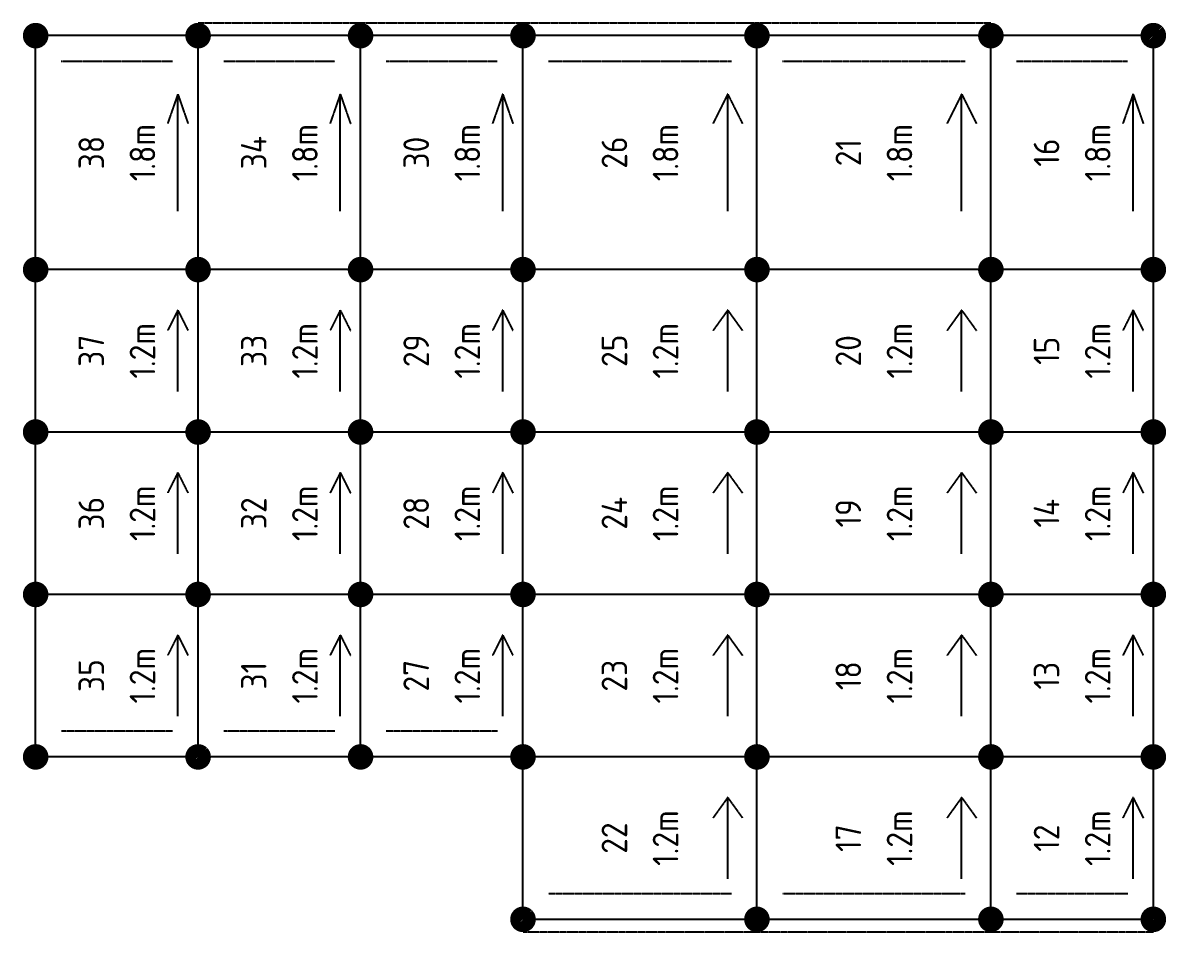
# Model space of a CAD drawing. Header units: millimetres. Extents: x 9116 to 195096, y -114281 to 55636.
# Drawn here: x 166048 to 174986, y 16135 to 23244 of the extents above; entities that cross this region are included whole.
import ezdxf
from ezdxf.enums import TextEntityAlignment as Align

# ---------------------------------------------------------------- set-up
doc = ezdxf.new("R2010")
doc.units = ezdxf.units.MM
doc.linetypes.add('KwikScaf_DASHED', pattern=[3.75, 2.5, -1.25])
doc.linetypes.add('KwikScaf_Line', pattern=[1, 1, 0])
doc.layers.add('KwikScaf Schematic', color=7, linetype='CONTINUOUS')
doc.styles.add('KwikScaf ISO', font='isocp.shx')

msp = doc.modelspace()

# ---------------------------------------------------------------- linework, layer by layer
at = {"layer": 'KwikScaf Schematic', "color": 5, "linetype": 'KwikScaf_DASHED'}
for p, q in [((167418, 23243.7), (168688, 23243.7)), ((168688, 23243.7), (169958, 23243.7)), ((169958, 23243.7), (171787, 23243.7)), ((171787, 23243.7), (173616, 23243.7)), ((166348, 22943.7), (167218, 22943.7)), ((167618, 22943.7), (168488, 22943.7)), ((168888, 22943.7), (169758, 22943.7)), ((170158, 22943.7), (171587, 22943.7)), ((171987, 22943.7), (173416, 22943.7)), ((173816, 22943.7), (174686, 22943.7))]:
    msp.add_line(p, q, dxfattribs=at)
at = {"layer": 'KwikScaf Schematic', "color": 5, "linetype": 'KwikScaf_Line'}
for p, q in [((166148, 21314.7), (166148, 23143.7)), ((167418, 23143.7), (166148, 23143.7)), ((167418, 21314.7), (167418, 23143.7)), ((168688, 23143.7), (167418, 23143.7)), ((168688, 21314.7), (168688, 23143.7)), ((169958, 23143.7), (168688, 23143.7)), ((169958, 21314.7), (169958, 23143.7)), ((171787, 23143.7), (169958, 23143.7)), ((171787, 21314.7), (171787, 23143.7)), ((173616, 23143.7), (171787, 23143.7)), ((173616, 21314.7), (173616, 23143.7)), ((174886, 23143.7), (173616, 23143.7)), ((174886, 21314.7), (174886, 23143.7)), ((167259.3, 22686.5), (167179.9, 22457.8)), ((167259.3, 21772), (167259.3, 22686.5)), ((167259.3, 22686.5), (167338.6, 22457.8)), ((168529.3, 22686.5), (168449.9, 22457.8)), ((168529.3, 21772), (168529.3, 22686.5)), ((168529.3, 22686.5), (168608.6, 22457.8)), ((169799.3, 22686.5), (169719.9, 22457.8)), ((169799.3, 21772), (169799.3, 22686.5)), ((169799.3, 22686.5), (169878.6, 22457.8)), ((171558.4, 22686.5), (171444.1, 22457.8)), ((171558.4, 21772), (171558.4, 22686.5)), ((171558.4, 22686.5), (171672.7, 22457.8)), ((173387.4, 22686.5), (173273.1, 22457.8)), ((173387.4, 21772), (173387.4, 22686.5)), ((173387.4, 22686.5), (173501.7, 22457.8)), ((174727.3, 22686.5), (174647.9, 22457.8)), ((174727.3, 21772), (174727.3, 22686.5)), ((174727.3, 22686.5), (174806.6, 22457.8))]:
    msp.add_line(p, q, dxfattribs=at)
at = {"layer": 'KwikScaf Schematic', "color": 1, "linetype": 'KwikScaf_Line'}
for p, q in [((166148, 20044.7), (166148, 21314.7)), ((167418, 21314.7), (166148, 21314.7)), ((167418, 20044.7), (167418, 21314.7)), ((168688, 21314.7), (167418, 21314.7)), ((168688, 20044.7), (168688, 21314.7)), ((169958, 21314.7), (168688, 21314.7)), ((169958, 20044.7), (169958, 21314.7)), ((171787, 21314.7), (169958, 21314.7)), ((171787, 20044.7), (171787, 21314.7)), ((173616, 21314.7), (171787, 21314.7)), ((173616, 20044.7), (173616, 21314.7)), ((174886, 21314.7), (173616, 21314.7)), ((174886, 20044.7), (174886, 21314.7)), ((167259.3, 20997.2), (167179.9, 20838.5)), ((167259.3, 20362.2), (167259.3, 20997.2)), ((167259.3, 20997.2), (167338.6, 20838.5)), ((168529.3, 20997.2), (168449.9, 20838.5)), ((168529.3, 20362.2), (168529.3, 20997.2)), ((168529.3, 20997.2), (168608.6, 20838.5)), ((169799.3, 20997.2), (169719.9, 20838.5)), ((169799.3, 20362.2), (169799.3, 20997.2)), ((169799.3, 20997.2), (169878.6, 20838.5)), ((171558.4, 20997.2), (171444.1, 20838.5)), ((171558.4, 20362.2), (171558.4, 20997.2)), ((171558.4, 20997.2), (171672.7, 20838.5)), ((173387.4, 20997.2), (173273.1, 20838.5)), ((173387.4, 20362.2), (173387.4, 20997.2)), ((173387.4, 20997.2), (173501.7, 20838.5)), ((174727.3, 20997.2), (174647.9, 20838.5)), ((174727.3, 20362.2), (174727.3, 20997.2)), ((174727.3, 20997.2), (174806.6, 20838.5)), ((166148, 18774.7), (166148, 20044.7)), ((167418, 20044.7), (166148, 20044.7)), ((167418, 18774.7), (167418, 20044.7)), ((168688, 20044.7), (167418, 20044.7)), ((168688, 18774.7), (168688, 20044.7)), ((169958, 20044.7), (168688, 20044.7)), ((169958, 18774.7), (169958, 20044.7)), ((171787, 20044.7), (169958, 20044.7)), ((171787, 18774.7), (171787, 20044.7)), ((173616, 20044.7), (171787, 20044.7)), ((173616, 18774.7), (173616, 20044.7)), ((174886, 20044.7), (173616, 20044.7)), ((174886, 18774.7), (174886, 20044.7)), ((167259.3, 19727.2), (167179.9, 19568.5)), ((167259.3, 19092.2), (167259.3, 19727.2)), ((167259.3, 19727.2), (167338.6, 19568.5)), ((168529.3, 19727.2), (168449.9, 19568.5)), ((168529.3, 19092.2), (168529.3, 19727.2)), ((168529.3, 19727.2), (168608.6, 19568.5)), ((169799.3, 19727.2), (169719.9, 19568.5)), ((169799.3, 19092.2), (169799.3, 19727.2)), ((169799.3, 19727.2), (169878.6, 19568.5)), ((171558.4, 19727.2), (171444.1, 19568.5)), ((171558.4, 19092.2), (171558.4, 19727.2)), ((171558.4, 19727.2), (171672.7, 19568.5)), ((173387.4, 19727.2), (173273.1, 19568.5)), ((173387.4, 19092.2), (173387.4, 19727.2)), ((173387.4, 19727.2), (173501.7, 19568.5)), ((174727.3, 19727.2), (174647.9, 19568.5)), ((174727.3, 19092.2), (174727.3, 19727.2)), ((174727.3, 19727.2), (174806.6, 19568.5)), ((166148, 17504.7), (166148, 18774.7)), ((167418, 18774.7), (166148, 18774.7)), ((167418, 17504.7), (167418, 18774.7)), ((168688, 18774.7), (167418, 18774.7)), ((168688, 17504.7), (168688, 18774.7)), ((169958, 18774.7), (168688, 18774.7)), ((169958, 17504.7), (169958, 18774.7)), ((171787, 18774.7), (169958, 18774.7)), ((171787, 17504.7), (171787, 18774.7)), ((173616, 18774.7), (171787, 18774.7)), ((173616, 17504.7), (173616, 18774.7)), ((174886, 18774.7), (173616, 18774.7)), ((174886, 17504.7), (174886, 18774.7)), ((167259.3, 18457.2), (167179.9, 18298.5)), ((167259.3, 17822.2), (167259.3, 18457.2)), ((167259.3, 18457.2), (167338.6, 18298.5)), ((168529.3, 18457.2), (168449.9, 18298.5)), ((168529.3, 17822.2), (168529.3, 18457.2)), ((168529.3, 18457.2), (168608.6, 18298.5)), ((169799.3, 18457.2), (169719.9, 18298.5)), ((169799.3, 17822.2), (169799.3, 18457.2)), ((169799.3, 18457.2), (169878.6, 18298.5)), ((171558.4, 18457.2), (171444.1, 18298.5)), ((171558.4, 17822.2), (171558.4, 18457.2)), ((171558.4, 18457.2), (171672.7, 18298.5)), ((173387.4, 18457.2), (173273.1, 18298.5)), ((173387.4, 17822.2), (173387.4, 18457.2)), ((173387.4, 18457.2), (173501.7, 18298.5)), ((174727.3, 18457.2), (174647.9, 18298.5)), ((174727.3, 17822.2), (174727.3, 18457.2)), ((174727.3, 18457.2), (174806.6, 18298.5)), ((167418, 17504.7), (166148, 17504.7)), ((168688, 17504.7), (167418, 17504.7)), ((169958, 17504.7), (168688, 17504.7)), ((169958, 16234.7), (169958, 17504.7)), ((171787, 17504.7), (169958, 17504.7)), ((171787, 16234.7), (171787, 17504.7)), ((173616, 17504.7), (171787, 17504.7)), ((173616, 16234.7), (173616, 17504.7)), ((174886, 17504.7), (173616, 17504.7)), ((174886, 16234.7), (174886, 17504.7)), ((171558.4, 17187.2), (171444.1, 17028.5)), ((171558.4, 16552.2), (171558.4, 17187.2)), ((171558.4, 17187.2), (171672.7, 17028.5)), ((173387.4, 17187.2), (173273.1, 17028.5)), ((173387.4, 16552.2), (173387.4, 17187.2)), ((173387.4, 17187.2), (173501.7, 17028.5)), ((174727.3, 17187.2), (174647.9, 17028.5)), ((174727.3, 16552.2), (174727.3, 17187.2)), ((174727.3, 17187.2), (174806.6, 17028.5)), ((171787, 16234.7), (169958, 16234.7)), ((173616, 16234.7), (171787, 16234.7)), ((174886, 16234.7), (173616, 16234.7))]:
    msp.add_line(p, q, dxfattribs=at)
at = {"layer": 'KwikScaf Schematic', "color": 1, "linetype": 'KwikScaf_DASHED'}
for p, q in [((167218, 17704.7), (166348, 17704.7)), ((168488, 17704.7), (167618, 17704.7)), ((169758, 17704.7), (168888, 17704.7)), ((171587, 16434.7), (170158, 16434.7)), ((173416, 16434.7), (171987, 16434.7)), ((174686, 16434.7), (173816, 16434.7)), ((171787, 16134.7), (169958, 16134.7)), ((173616, 16134.7), (171787, 16134.7)), ((174886, 16134.7), (173616, 16134.7))]:
    msp.add_line(p, q, dxfattribs=at)
at = {"layer": 'KwikScaf Schematic', "color": 5, "linetype": 'KwikScaf_Line'}
for points in [[(166098, 23143.7, 100, 100, -0.198912), (166112.7, 23179.1, 100, 100, -0.198912), (166148, 23193.7, 100, 100, -0.198912), (166183.4, 23179.1, 100, 100, -0.198912), (166198, 23143.7, 100, 100, -0.198912), (166183.4, 23108.4, 100, 100, -0.198912), (166148, 23093.7, 100, 100, -0.198912), (166112.7, 23108.4, 100, 100, -0.198912)], [(167368, 23143.7, 100, 100, -0.198912), (167382.7, 23179.1, 100, 100, -0.198912), (167418, 23193.7, 100, 100, -0.198912), (167453.4, 23179.1, 100, 100, -0.198912), (167468, 23143.7, 100, 100, -0.198912), (167453.4, 23108.4, 100, 100, -0.198912), (167418, 23093.7, 100, 100, -0.198912), (167382.7, 23108.4, 100, 100, -0.198912)], [(167368, 23143.7, 100, 100, -0.198912), (167382.7, 23179.1, 100, 100, -0.198912), (167418, 23193.7, 100, 100, -0.198912), (167453.4, 23179.1, 100, 100, -0.198912), (167468, 23143.7, 100, 100, -0.198912), (167453.4, 23108.4, 100, 100, -0.198912), (167418, 23093.7, 100, 100, -0.198912), (167382.7, 23108.4, 100, 100, -0.198912)], [(168638, 23143.7, 100, 100, -0.198912), (168652.7, 23179.1, 100, 100, -0.198912), (168688, 23193.7, 100, 100, -0.198912), (168723.4, 23179.1, 100, 100, -0.198912), (168738, 23143.7, 100, 100, -0.198912), (168723.4, 23108.4, 100, 100, -0.198912), (168688, 23093.7, 100, 100, -0.198912), (168652.7, 23108.4, 100, 100, -0.198912)], [(168638, 23143.7, 100, 100, -0.198912), (168652.7, 23179.1, 100, 100, -0.198912), (168688, 23193.7, 100, 100, -0.198912), (168723.4, 23179.1, 100, 100, -0.198912), (168738, 23143.7, 100, 100, -0.198912), (168723.4, 23108.4, 100, 100, -0.198912), (168688, 23093.7, 100, 100, -0.198912), (168652.7, 23108.4, 100, 100, -0.198912)], [(169908, 23143.7, 100, 100, -0.198912), (169922.7, 23179.1, 100, 100, -0.198912), (169958, 23193.7, 100, 100, -0.198912), (169993.4, 23179.1, 100, 100, -0.198912), (170008, 23143.7, 100, 100, -0.198912), (169993.4, 23108.4, 100, 100, -0.198912), (169958, 23093.7, 100, 100, -0.198912), (169922.7, 23108.4, 100, 100, -0.198912)], [(171737, 23143.7, 100, 100, -0.198912), (171751.7, 23179.1, 100, 100, -0.198912), (171787, 23193.7, 100, 100, -0.198912), (171822.4, 23179.1, 100, 100, -0.198912), (171837, 23143.7, 100, 100, -0.198912), (171822.4, 23108.4, 100, 100, -0.198912), (171787, 23093.7, 100, 100, -0.198912), (171751.7, 23108.4, 100, 100, -0.198912)], [(173566, 23143.7, 100, 100, -0.198912), (173580.7, 23179.1, 100, 100, -0.198912), (173616, 23193.7, 100, 100, -0.198912), (173651.4, 23179.1, 100, 100, -0.198912), (173666, 23143.7, 100, 100, -0.198912), (173651.4, 23108.4, 100, 100, -0.198912), (173616, 23093.7, 100, 100, -0.198912), (173580.7, 23108.4, 100, 100, -0.198912)], [(173566, 23143.7, 100, 100, -0.198912), (173580.7, 23179.1, 100, 100, -0.198912), (173616, 23193.7, 100, 100, -0.198912), (173651.4, 23179.1, 100, 100, -0.198912), (173666, 23143.7, 100, 100, -0.198912), (173651.4, 23108.4, 100, 100, -0.198912), (173616, 23093.7, 100, 100, -0.198912), (173580.7, 23108.4, 100, 100, -0.198912)], [(174836, 23143.7, 100, 100, -0.198912), (174850.7, 23179.1, 100, 100, -0.198912), (174886, 23193.7, 100, 100, -0.198912), (174921.4, 23179.1, 100, 100, -0.198912), (174936, 23143.7, 100, 100, -0.198912), (174921.4, 23108.4, 100, 100, -0.198912), (174886, 23093.7, 100, 100, -0.198912), (174850.7, 23108.4, 100, 100, -0.198912)], [(169908, 21314.7, 100, 100, -0.198912), (169922.7, 21350.1, 100, 100, -0.198912), (169958, 21364.7, 100, 100, -0.198912), (169993.4, 21350.1, 100, 100, -0.198912), (170008, 21314.7, 100, 100, -0.198912), (169993.4, 21279.4, 100, 100, -0.198912), (169958, 21264.7, 100, 100, -0.198912), (169922.7, 21279.4, 100, 100, -0.198912)], [(171737, 21314.7, 100, 100, -0.198912), (171751.7, 21350.1, 100, 100, -0.198912), (171787, 21364.7, 100, 100, -0.198912), (171822.4, 21350.1, 100, 100, -0.198912), (171837, 21314.7, 100, 100, -0.198912), (171822.4, 21279.4, 100, 100, -0.198912), (171787, 21264.7, 100, 100, -0.198912), (171751.7, 21279.4, 100, 100, -0.198912)]]:
    msp.add_lwpolyline(points, format="xyseb", close=True, dxfattribs=at)
at = {"layer": 'KwikScaf Schematic', "color": 5, "linetype": 'KwikScaf_Line', "const_width": 100}
for points in [[(169908, 23143.7, -0.198912), (169922.7, 23179.1, -0.198912), (169958, 23193.7, -0.198912), (169993.4, 23179.1, -0.198912), (170008, 23143.7, -0.198912), (169993.4, 23108.4, -0.198912), (169958, 23093.7, -0.198912), (169922.7, 23108.4, -0.198912)], [(171737, 23143.7, -0.198912), (171751.7, 23179.1, -0.198912), (171787, 23193.7, -0.198912), (171822.4, 23179.1, -0.198912), (171837, 23143.7, -0.198912), (171822.4, 23108.4, -0.198912), (171787, 23093.7, -0.198912), (171751.7, 23108.4, -0.198912)], [(166098, 21314.7, -0.198912), (166112.7, 21350.1, -0.198912), (166148, 21364.7, -0.198912), (166183.4, 21350.1, -0.198912), (166198, 21314.7, -0.198912), (166183.4, 21279.4, -0.198912), (166148, 21264.7, -0.198912), (166112.7, 21279.4, -0.198912)], [(167368, 21314.7, -0.198912), (167382.7, 21350.1, -0.198912), (167418, 21364.7, -0.198912), (167453.4, 21350.1, -0.198912), (167468, 21314.7, -0.198912), (167453.4, 21279.4, -0.198912), (167418, 21264.7, -0.198912), (167382.7, 21279.4, -0.198912)], [(167368, 21314.7, -0.198912), (167382.7, 21350.1, -0.198912), (167418, 21364.7, -0.198912), (167453.4, 21350.1, -0.198912), (167468, 21314.7, -0.198912), (167453.4, 21279.4, -0.198912), (167418, 21264.7, -0.198912), (167382.7, 21279.4, -0.198912)], [(168638, 21314.7, -0.198912), (168652.7, 21350.1, -0.198912), (168688, 21364.7, -0.198912), (168723.4, 21350.1, -0.198912), (168738, 21314.7, -0.198912), (168723.4, 21279.4, -0.198912), (168688, 21264.7, -0.198912), (168652.7, 21279.4, -0.198912)], [(168638, 21314.7, -0.198912), (168652.7, 21350.1, -0.198912), (168688, 21364.7, -0.198912), (168723.4, 21350.1, -0.198912), (168738, 21314.7, -0.198912), (168723.4, 21279.4, -0.198912), (168688, 21264.7, -0.198912), (168652.7, 21279.4, -0.198912)], [(169908, 21314.7, -0.198912), (169922.7, 21350.1, -0.198912), (169958, 21364.7, -0.198912), (169993.4, 21350.1, -0.198912), (170008, 21314.7, -0.198912), (169993.4, 21279.4, -0.198912), (169958, 21264.7, -0.198912), (169922.7, 21279.4, -0.198912)], [(171737, 21314.7, -0.198912), (171751.7, 21350.1, -0.198912), (171787, 21364.7, -0.198912), (171822.4, 21350.1, -0.198912), (171837, 21314.7, -0.198912), (171822.4, 21279.4, -0.198912), (171787, 21264.7, -0.198912), (171751.7, 21279.4, -0.198912)], [(173566, 21314.7, -0.198912), (173580.7, 21350.1, -0.198912), (173616, 21364.7, -0.198912), (173651.4, 21350.1, -0.198912), (173666, 21314.7, -0.198912), (173651.4, 21279.4, -0.198912), (173616, 21264.7, -0.198912), (173580.7, 21279.4, -0.198912)], [(173566, 21314.7, -0.198912), (173580.7, 21350.1, -0.198912), (173616, 21364.7, -0.198912), (173651.4, 21350.1, -0.198912), (173666, 21314.7, -0.198912), (173651.4, 21279.4, -0.198912), (173616, 21264.7, -0.198912), (173580.7, 21279.4, -0.198912)], [(174836, 21314.7, -0.198912), (174850.7, 21350.1, -0.198912), (174886, 21364.7, -0.198912), (174921.4, 21350.1, -0.198912), (174936, 21314.7, -0.198912), (174921.4, 21279.4, -0.198912), (174886, 21264.7, -0.198912), (174850.7, 21279.4, -0.198912)]]:
    msp.add_lwpolyline(points, format="xyb", close=True, dxfattribs=at)
at = {"layer": 'KwikScaf Schematic', "color": 1, "linetype": 'KwikScaf_Line', "const_width": 100}
for points in [[(166098, 21314.7, -0.198912), (166112.7, 21350.1, -0.198912), (166148, 21364.7, -0.198912), (166183.4, 21350.1, -0.198912), (166198, 21314.7, -0.198912), (166183.4, 21279.4, -0.198912), (166148, 21264.7, -0.198912), (166112.7, 21279.4, -0.198912)], [(167368, 21314.7, -0.198912), (167382.7, 21350.1, -0.198912), (167418, 21364.7, -0.198912), (167453.4, 21350.1, -0.198912), (167468, 21314.7, -0.198912), (167453.4, 21279.4, -0.198912), (167418, 21264.7, -0.198912), (167382.7, 21279.4, -0.198912)], [(167368, 21314.7, -0.198912), (167382.7, 21350.1, -0.198912), (167418, 21364.7, -0.198912), (167453.4, 21350.1, -0.198912), (167468, 21314.7, -0.198912), (167453.4, 21279.4, -0.198912), (167418, 21264.7, -0.198912), (167382.7, 21279.4, -0.198912)], [(168638, 21314.7, -0.198912), (168652.7, 21350.1, -0.198912), (168688, 21364.7, -0.198912), (168723.4, 21350.1, -0.198912), (168738, 21314.7, -0.198912), (168723.4, 21279.4, -0.198912), (168688, 21264.7, -0.198912), (168652.7, 21279.4, -0.198912)], [(168638, 21314.7, -0.198912), (168652.7, 21350.1, -0.198912), (168688, 21364.7, -0.198912), (168723.4, 21350.1, -0.198912), (168738, 21314.7, -0.198912), (168723.4, 21279.4, -0.198912), (168688, 21264.7, -0.198912), (168652.7, 21279.4, -0.198912)], [(169908, 21314.7, -0.198912), (169922.7, 21350.1, -0.198912), (169958, 21364.7, -0.198912), (169993.4, 21350.1, -0.198912), (170008, 21314.7, -0.198912), (169993.4, 21279.4, -0.198912), (169958, 21264.7, -0.198912), (169922.7, 21279.4, -0.198912)], [(171737, 21314.7, -0.198912), (171751.7, 21350.1, -0.198912), (171787, 21364.7, -0.198912), (171822.4, 21350.1, -0.198912), (171837, 21314.7, -0.198912), (171822.4, 21279.4, -0.198912), (171787, 21264.7, -0.198912), (171751.7, 21279.4, -0.198912)], [(173566, 21314.7, -0.198912), (173580.7, 21350.1, -0.198912), (173616, 21364.7, -0.198912), (173651.4, 21350.1, -0.198912), (173666, 21314.7, -0.198912), (173651.4, 21279.4, -0.198912), (173616, 21264.7, -0.198912), (173580.7, 21279.4, -0.198912)], [(173566, 21314.7, -0.198912), (173580.7, 21350.1, -0.198912), (173616, 21364.7, -0.198912), (173651.4, 21350.1, -0.198912), (173666, 21314.7, -0.198912), (173651.4, 21279.4, -0.198912), (173616, 21264.7, -0.198912), (173580.7, 21279.4, -0.198912)], [(174836, 21314.7, -0.198912), (174850.7, 21350.1, -0.198912), (174886, 21364.7, -0.198912), (174921.4, 21350.1, -0.198912), (174936, 21314.7, -0.198912), (174921.4, 21279.4, -0.198912), (174886, 21264.7, -0.198912), (174850.7, 21279.4, -0.198912)], [(166098, 20044.7, -0.198912), (166112.7, 20080.1, -0.198912), (166148, 20094.7, -0.198912), (166183.4, 20080.1, -0.198912), (166198, 20044.7, -0.198912), (166183.4, 20009.4, -0.198912), (166148, 19994.7, -0.198912), (166112.7, 20009.4, -0.198912)], [(166098, 20044.7, -0.198912), (166112.7, 20080.1, -0.198912), (166148, 20094.7, -0.198912), (166183.4, 20080.1, -0.198912), (166198, 20044.7, -0.198912), (166183.4, 20009.4, -0.198912), (166148, 19994.7, -0.198912), (166112.7, 20009.4, -0.198912)], [(167368, 20044.7, -0.198912), (167382.7, 20080.1, -0.198912), (167418, 20094.7, -0.198912), (167453.4, 20080.1, -0.198912), (167468, 20044.7, -0.198912), (167453.4, 20009.4, -0.198912), (167418, 19994.7, -0.198912), (167382.7, 20009.4, -0.198912)], [(167368, 20044.7, -0.198912), (167382.7, 20080.1, -0.198912), (167418, 20094.7, -0.198912), (167453.4, 20080.1, -0.198912), (167468, 20044.7, -0.198912), (167453.4, 20009.4, -0.198912), (167418, 19994.7, -0.198912), (167382.7, 20009.4, -0.198912)], [(167368, 20044.7, -0.198912), (167382.7, 20080.1, -0.198912), (167418, 20094.7, -0.198912), (167453.4, 20080.1, -0.198912), (167468, 20044.7, -0.198912), (167453.4, 20009.4, -0.198912), (167418, 19994.7, -0.198912), (167382.7, 20009.4, -0.198912)], [(167368, 20044.7, -0.198912), (167382.7, 20080.1, -0.198912), (167418, 20094.7, -0.198912), (167453.4, 20080.1, -0.198912), (167468, 20044.7, -0.198912), (167453.4, 20009.4, -0.198912), (167418, 19994.7, -0.198912), (167382.7, 20009.4, -0.198912)], [(168638, 20044.7, -0.198912), (168652.7, 20080.1, -0.198912), (168688, 20094.7, -0.198912), (168723.4, 20080.1, -0.198912), (168738, 20044.7, -0.198912), (168723.4, 20009.4, -0.198912), (168688, 19994.7, -0.198912), (168652.7, 20009.4, -0.198912)], [(168638, 20044.7, -0.198912), (168652.7, 20080.1, -0.198912), (168688, 20094.7, -0.198912), (168723.4, 20080.1, -0.198912), (168738, 20044.7, -0.198912), (168723.4, 20009.4, -0.198912), (168688, 19994.7, -0.198912), (168652.7, 20009.4, -0.198912)], [(168638, 20044.7, -0.198912), (168652.7, 20080.1, -0.198912), (168688, 20094.7, -0.198912), (168723.4, 20080.1, -0.198912), (168738, 20044.7, -0.198912), (168723.4, 20009.4, -0.198912), (168688, 19994.7, -0.198912), (168652.7, 20009.4, -0.198912)], [(168638, 20044.7, -0.198912), (168652.7, 20080.1, -0.198912), (168688, 20094.7, -0.198912), (168723.4, 20080.1, -0.198912), (168738, 20044.7, -0.198912), (168723.4, 20009.4, -0.198912), (168688, 19994.7, -0.198912), (168652.7, 20009.4, -0.198912)], [(169908, 20044.7, -0.198912), (169922.7, 20080.1, -0.198912), (169958, 20094.7, -0.198912), (169993.4, 20080.1, -0.198912), (170008, 20044.7, -0.198912), (169993.4, 20009.4, -0.198912), (169958, 19994.7, -0.198912), (169922.7, 20009.4, -0.198912)], [(169908, 20044.7, -0.198912), (169922.7, 20080.1, -0.198912), (169958, 20094.7, -0.198912), (169993.4, 20080.1, -0.198912), (170008, 20044.7, -0.198912), (169993.4, 20009.4, -0.198912), (169958, 19994.7, -0.198912), (169922.7, 20009.4, -0.198912)], [(171737, 20044.7, -0.198912), (171751.7, 20080.1, -0.198912), (171787, 20094.7, -0.198912), (171822.4, 20080.1, -0.198912), (171837, 20044.7, -0.198912), (171822.4, 20009.4, -0.198912), (171787, 19994.7, -0.198912), (171751.7, 20009.4, -0.198912)], [(171737, 20044.7, -0.198912), (171751.7, 20080.1, -0.198912), (171787, 20094.7, -0.198912), (171822.4, 20080.1, -0.198912), (171837, 20044.7, -0.198912), (171822.4, 20009.4, -0.198912), (171787, 19994.7, -0.198912), (171751.7, 20009.4, -0.198912)], [(173566, 20044.7, -0.198912), (173580.7, 20080.1, -0.198912), (173616, 20094.7, -0.198912), (173651.4, 20080.1, -0.198912), (173666, 20044.7, -0.198912), (173651.4, 20009.4, -0.198912), (173616, 19994.7, -0.198912), (173580.7, 20009.4, -0.198912)], [(173566, 20044.7, -0.198912), (173580.7, 20080.1, -0.198912), (173616, 20094.7, -0.198912), (173651.4, 20080.1, -0.198912), (173666, 20044.7, -0.198912), (173651.4, 20009.4, -0.198912), (173616, 19994.7, -0.198912), (173580.7, 20009.4, -0.198912)], [(173566, 20044.7, -0.198912), (173580.7, 20080.1, -0.198912), (173616, 20094.7, -0.198912), (173651.4, 20080.1, -0.198912), (173666, 20044.7, -0.198912), (173651.4, 20009.4, -0.198912), (173616, 19994.7, -0.198912), (173580.7, 20009.4, -0.198912)], [(173566, 20044.7, -0.198912), (173580.7, 20080.1, -0.198912), (173616, 20094.7, -0.198912), (173651.4, 20080.1, -0.198912), (173666, 20044.7, -0.198912), (173651.4, 20009.4, -0.198912), (173616, 19994.7, -0.198912), (173580.7, 20009.4, -0.198912)], [(174836, 20044.7, -0.198912), (174850.7, 20080.1, -0.198912), (174886, 20094.7, -0.198912), (174921.4, 20080.1, -0.198912), (174936, 20044.7, -0.198912), (174921.4, 20009.4, -0.198912), (174886, 19994.7, -0.198912), (174850.7, 20009.4, -0.198912)], [(174836, 20044.7, -0.198912), (174850.7, 20080.1, -0.198912), (174886, 20094.7, -0.198912), (174921.4, 20080.1, -0.198912), (174936, 20044.7, -0.198912), (174921.4, 20009.4, -0.198912), (174886, 19994.7, -0.198912), (174850.7, 20009.4, -0.198912)], [(166098, 18774.7, -0.198912), (166112.7, 18810.1, -0.198912), (166148, 18824.7, -0.198912), (166183.4, 18810.1, -0.198912), (166198, 18774.7, -0.198912), (166183.4, 18739.4, -0.198912), (166148, 18724.7, -0.198912), (166112.7, 18739.4, -0.198912)], [(166098, 18774.7, -0.198912), (166112.7, 18810.1, -0.198912), (166148, 18824.7, -0.198912), (166183.4, 18810.1, -0.198912), (166198, 18774.7, -0.198912), (166183.4, 18739.4, -0.198912), (166148, 18724.7, -0.198912), (166112.7, 18739.4, -0.198912)], [(167368, 18774.7, -0.198912), (167382.7, 18810.1, -0.198912), (167418, 18824.7, -0.198912), (167453.4, 18810.1, -0.198912), (167468, 18774.7, -0.198912), (167453.4, 18739.4, -0.198912), (167418, 18724.7, -0.198912), (167382.7, 18739.4, -0.198912)], [(167368, 18774.7, -0.198912), (167382.7, 18810.1, -0.198912), (167418, 18824.7, -0.198912), (167453.4, 18810.1, -0.198912), (167468, 18774.7, -0.198912), (167453.4, 18739.4, -0.198912), (167418, 18724.7, -0.198912), (167382.7, 18739.4, -0.198912)], [(167368, 18774.7, -0.198912), (167382.7, 18810.1, -0.198912), (167418, 18824.7, -0.198912), (167453.4, 18810.1, -0.198912), (167468, 18774.7, -0.198912), (167453.4, 18739.4, -0.198912), (167418, 18724.7, -0.198912), (167382.7, 18739.4, -0.198912)], [(167368, 18774.7, -0.198912), (167382.7, 18810.1, -0.198912), (167418, 18824.7, -0.198912), (167453.4, 18810.1, -0.198912), (167468, 18774.7, -0.198912), (167453.4, 18739.4, -0.198912), (167418, 18724.7, -0.198912), (167382.7, 18739.4, -0.198912)], [(168638, 18774.7, -0.198912), (168652.7, 18810.1, -0.198912), (168688, 18824.7, -0.198912), (168723.4, 18810.1, -0.198912), (168738, 18774.7, -0.198912), (168723.4, 18739.4, -0.198912), (168688, 18724.7, -0.198912), (168652.7, 18739.4, -0.198912)], [(168638, 18774.7, -0.198912), (168652.7, 18810.1, -0.198912), (168688, 18824.7, -0.198912), (168723.4, 18810.1, -0.198912), (168738, 18774.7, -0.198912), (168723.4, 18739.4, -0.198912), (168688, 18724.7, -0.198912), (168652.7, 18739.4, -0.198912)], [(168638, 18774.7, -0.198912), (168652.7, 18810.1, -0.198912), (168688, 18824.7, -0.198912), (168723.4, 18810.1, -0.198912), (168738, 18774.7, -0.198912), (168723.4, 18739.4, -0.198912), (168688, 18724.7, -0.198912), (168652.7, 18739.4, -0.198912)], [(168638, 18774.7, -0.198912), (168652.7, 18810.1, -0.198912), (168688, 18824.7, -0.198912), (168723.4, 18810.1, -0.198912), (168738, 18774.7, -0.198912), (168723.4, 18739.4, -0.198912), (168688, 18724.7, -0.198912), (168652.7, 18739.4, -0.198912)], [(169908, 18774.7, -0.198912), (169922.7, 18810.1, -0.198912), (169958, 18824.7, -0.198912), (169993.4, 18810.1, -0.198912), (170008, 18774.7, -0.198912), (169993.4, 18739.4, -0.198912), (169958, 18724.7, -0.198912), (169922.7, 18739.4, -0.198912)], [(169908, 18774.7, -0.198912), (169922.7, 18810.1, -0.198912), (169958, 18824.7, -0.198912), (169993.4, 18810.1, -0.198912), (170008, 18774.7, -0.198912), (169993.4, 18739.4, -0.198912), (169958, 18724.7, -0.198912), (169922.7, 18739.4, -0.198912)], [(171737, 18774.7, -0.198912), (171751.7, 18810.1, -0.198912), (171787, 18824.7, -0.198912), (171822.4, 18810.1, -0.198912), (171837, 18774.7, -0.198912), (171822.4, 18739.4, -0.198912), (171787, 18724.7, -0.198912), (171751.7, 18739.4, -0.198912)], [(171737, 18774.7, -0.198912), (171751.7, 18810.1, -0.198912), (171787, 18824.7, -0.198912), (171822.4, 18810.1, -0.198912), (171837, 18774.7, -0.198912), (171822.4, 18739.4, -0.198912), (171787, 18724.7, -0.198912), (171751.7, 18739.4, -0.198912)], [(173566, 18774.7, -0.198912), (173580.7, 18810.1, -0.198912), (173616, 18824.7, -0.198912), (173651.4, 18810.1, -0.198912), (173666, 18774.7, -0.198912), (173651.4, 18739.4, -0.198912), (173616, 18724.7, -0.198912), (173580.7, 18739.4, -0.198912)], [(173566, 18774.7, -0.198912), (173580.7, 18810.1, -0.198912), (173616, 18824.7, -0.198912), (173651.4, 18810.1, -0.198912), (173666, 18774.7, -0.198912), (173651.4, 18739.4, -0.198912), (173616, 18724.7, -0.198912), (173580.7, 18739.4, -0.198912)], [(173566, 18774.7, -0.198912), (173580.7, 18810.1, -0.198912), (173616, 18824.7, -0.198912), (173651.4, 18810.1, -0.198912), (173666, 18774.7, -0.198912), (173651.4, 18739.4, -0.198912), (173616, 18724.7, -0.198912), (173580.7, 18739.4, -0.198912)], [(173566, 18774.7, -0.198912), (173580.7, 18810.1, -0.198912), (173616, 18824.7, -0.198912), (173651.4, 18810.1, -0.198912), (173666, 18774.7, -0.198912), (173651.4, 18739.4, -0.198912), (173616, 18724.7, -0.198912), (173580.7, 18739.4, -0.198912)], [(174836, 18774.7, -0.198912), (174850.7, 18810.1, -0.198912), (174886, 18824.7, -0.198912), (174921.4, 18810.1, -0.198912), (174936, 18774.7, -0.198912), (174921.4, 18739.4, -0.198912), (174886, 18724.7, -0.198912), (174850.7, 18739.4, -0.198912)], [(174836, 18774.7, -0.198912), (174850.7, 18810.1, -0.198912), (174886, 18824.7, -0.198912), (174921.4, 18810.1, -0.198912), (174936, 18774.7, -0.198912), (174921.4, 18739.4, -0.198912), (174886, 18724.7, -0.198912), (174850.7, 18739.4, -0.198912)], [(166098, 17504.7, -0.198912), (166112.7, 17540.1, -0.198912), (166148, 17554.7, -0.198912), (166183.4, 17540.1, -0.198912), (166198, 17504.7, -0.198912), (166183.4, 17469.4, -0.198912), (166148, 17454.7, -0.198912), (166112.7, 17469.4, -0.198912)], [(167368, 17504.7, -0.198912), (167382.7, 17540.1, -0.198912), (167418, 17554.7, -0.198912), (167453.4, 17540.1, -0.198912), (167468, 17504.7, -0.198912), (167453.4, 17469.4, -0.198912), (167418, 17454.7, -0.198912), (167382.7, 17469.4, -0.198912)], [(167368, 17504.7, -0.198912), (167382.7, 17540.1, -0.198912), (167418, 17554.7, -0.198912), (167453.4, 17540.1, -0.198912), (167468, 17504.7, -0.198912), (167453.4, 17469.4, -0.198912), (167418, 17454.7, -0.198912), (167382.7, 17469.4, -0.198912)], [(168638, 17504.7, -0.198912), (168652.7, 17540.1, -0.198912), (168688, 17554.7, -0.198912), (168723.4, 17540.1, -0.198912), (168738, 17504.7, -0.198912), (168723.4, 17469.4, -0.198912), (168688, 17454.7, -0.198912), (168652.7, 17469.4, -0.198912)], [(168638, 17504.7, -0.198912), (168652.7, 17540.1, -0.198912), (168688, 17554.7, -0.198912), (168723.4, 17540.1, -0.198912), (168738, 17504.7, -0.198912), (168723.4, 17469.4, -0.198912), (168688, 17454.7, -0.198912), (168652.7, 17469.4, -0.198912)], [(169908, 17504.7, -0.198912), (169922.7, 17540.1, -0.198912), (169958, 17554.7, -0.198912), (169993.4, 17540.1, -0.198912), (170008, 17504.7, -0.198912), (169993.4, 17469.4, -0.198912), (169958, 17454.7, -0.198912), (169922.7, 17469.4, -0.198912)], [(171737, 17504.7, -0.198912), (171751.7, 17540.1, -0.198912), (171787, 17554.7, -0.198912), (171822.4, 17540.1, -0.198912), (171837, 17504.7, -0.198912), (171822.4, 17469.4, -0.198912), (171787, 17454.7, -0.198912), (171751.7, 17469.4, -0.198912)], [(171737, 17504.7, -0.198912), (171751.7, 17540.1, -0.198912), (171787, 17554.7, -0.198912), (171822.4, 17540.1, -0.198912), (171837, 17504.7, -0.198912), (171822.4, 17469.4, -0.198912), (171787, 17454.7, -0.198912), (171751.7, 17469.4, -0.198912)], [(173566, 17504.7, -0.198912), (173580.7, 17540.1, -0.198912), (173616, 17554.7, -0.198912), (173651.4, 17540.1, -0.198912), (173666, 17504.7, -0.198912), (173651.4, 17469.4, -0.198912), (173616, 17454.7, -0.198912), (173580.7, 17469.4, -0.198912)], [(173566, 17504.7, -0.198912), (173580.7, 17540.1, -0.198912), (173616, 17554.7, -0.198912), (173651.4, 17540.1, -0.198912), (173666, 17504.7, -0.198912), (173651.4, 17469.4, -0.198912), (173616, 17454.7, -0.198912), (173580.7, 17469.4, -0.198912)], [(173566, 17504.7, -0.198912), (173580.7, 17540.1, -0.198912), (173616, 17554.7, -0.198912), (173651.4, 17540.1, -0.198912), (173666, 17504.7, -0.198912), (173651.4, 17469.4, -0.198912), (173616, 17454.7, -0.198912), (173580.7, 17469.4, -0.198912)], [(173566, 17504.7, -0.198912), (173580.7, 17540.1, -0.198912), (173616, 17554.7, -0.198912), (173651.4, 17540.1, -0.198912), (173666, 17504.7, -0.198912), (173651.4, 17469.4, -0.198912), (173616, 17454.7, -0.198912), (173580.7, 17469.4, -0.198912)], [(174836, 17504.7, -0.198912), (174850.7, 17540.1, -0.198912), (174886, 17554.7, -0.198912), (174921.4, 17540.1, -0.198912), (174936, 17504.7, -0.198912), (174921.4, 17469.4, -0.198912), (174886, 17454.7, -0.198912), (174850.7, 17469.4, -0.198912)], [(174836, 17504.7, -0.198912), (174850.7, 17540.1, -0.198912), (174886, 17554.7, -0.198912), (174921.4, 17540.1, -0.198912), (174936, 17504.7, -0.198912), (174921.4, 17469.4, -0.198912), (174886, 17454.7, -0.198912), (174850.7, 17469.4, -0.198912)], [(171737, 16234.7, -0.198912), (171751.7, 16270.1, -0.198912), (171787, 16284.7, -0.198912), (171822.4, 16270.1, -0.198912), (171837, 16234.7, -0.198912), (171822.4, 16199.4, -0.198912), (171787, 16184.7, -0.198912), (171751.7, 16199.4, -0.198912)], [(173566, 16234.7, -0.198912), (173580.7, 16270.1, -0.198912), (173616, 16284.7, -0.198912), (173651.4, 16270.1, -0.198912), (173666, 16234.7, -0.198912), (173651.4, 16199.4, -0.198912), (173616, 16184.7, -0.198912), (173580.7, 16199.4, -0.198912)], [(173566, 16234.7, -0.198912), (173580.7, 16270.1, -0.198912), (173616, 16284.7, -0.198912), (173651.4, 16270.1, -0.198912), (173666, 16234.7, -0.198912), (173651.4, 16199.4, -0.198912), (173616, 16184.7, -0.198912), (173580.7, 16199.4, -0.198912)], [(174836, 16234.7, -0.198912), (174850.7, 16270.1, -0.198912), (174886, 16284.7, -0.198912), (174921.4, 16270.1, -0.198912), (174936, 16234.7, -0.198912), (174921.4, 16199.4, -0.198912), (174886, 16184.7, -0.198912), (174850.7, 16199.4, -0.198912)]]:
    msp.add_lwpolyline(points, format="xyb", close=True, dxfattribs=at)
at = {"layer": 'KwikScaf Schematic', "color": 1, "linetype": 'KwikScaf_Line'}
for points in [[(169908, 21314.7, 100, 100, -0.198912), (169922.7, 21350.1, 100, 100, -0.198912), (169958, 21364.7, 100, 100, -0.198912), (169993.4, 21350.1, 100, 100, -0.198912), (170008, 21314.7, 100, 100, -0.198912), (169993.4, 21279.4, 100, 100, -0.198912), (169958, 21264.7, 100, 100, -0.198912), (169922.7, 21279.4, 100, 100, -0.198912)], [(171737, 21314.7, 100, 100, -0.198912), (171751.7, 21350.1, 100, 100, -0.198912), (171787, 21364.7, 100, 100, -0.198912), (171822.4, 21350.1, 100, 100, -0.198912), (171837, 21314.7, 100, 100, -0.198912), (171822.4, 21279.4, 100, 100, -0.198912), (171787, 21264.7, 100, 100, -0.198912), (171751.7, 21279.4, 100, 100, -0.198912)], [(169908, 20044.7, 100, 100, -0.198912), (169922.7, 20080.1, 100, 100, -0.198912), (169958, 20094.7, 100, 100, -0.198912), (169993.4, 20080.1, 100, 100, -0.198912), (170008, 20044.7, 100, 100, -0.198912), (169993.4, 20009.4, 100, 100, -0.198912), (169958, 19994.7, 100, 100, -0.198912), (169922.7, 20009.4, 100, 100, -0.198912)], [(169908, 20044.7, 100, 100, -0.198912), (169922.7, 20080.1, 100, 100, -0.198912), (169958, 20094.7, 100, 100, -0.198912), (169993.4, 20080.1, 100, 100, -0.198912), (170008, 20044.7, 100, 100, -0.198912), (169993.4, 20009.4, 100, 100, -0.198912), (169958, 19994.7, 100, 100, -0.198912), (169922.7, 20009.4, 100, 100, -0.198912)], [(171737, 20044.7, 100, 100, -0.198912), (171751.7, 20080.1, 100, 100, -0.198912), (171787, 20094.7, 100, 100, -0.198912), (171822.4, 20080.1, 100, 100, -0.198912), (171837, 20044.7, 100, 100, -0.198912), (171822.4, 20009.4, 100, 100, -0.198912), (171787, 19994.7, 100, 100, -0.198912), (171751.7, 20009.4, 100, 100, -0.198912)], [(171737, 20044.7, 100, 100, -0.198912), (171751.7, 20080.1, 100, 100, -0.198912), (171787, 20094.7, 100, 100, -0.198912), (171822.4, 20080.1, 100, 100, -0.198912), (171837, 20044.7, 100, 100, -0.198912), (171822.4, 20009.4, 100, 100, -0.198912), (171787, 19994.7, 100, 100, -0.198912), (171751.7, 20009.4, 100, 100, -0.198912)], [(169908, 18774.7, 100, 100, -0.198912), (169922.7, 18810.1, 100, 100, -0.198912), (169958, 18824.7, 100, 100, -0.198912), (169993.4, 18810.1, 100, 100, -0.198912), (170008, 18774.7, 100, 100, -0.198912), (169993.4, 18739.4, 100, 100, -0.198912), (169958, 18724.7, 100, 100, -0.198912), (169922.7, 18739.4, 100, 100, -0.198912)], [(169908, 18774.7, 100, 100, -0.198912), (169922.7, 18810.1, 100, 100, -0.198912), (169958, 18824.7, 100, 100, -0.198912), (169993.4, 18810.1, 100, 100, -0.198912), (170008, 18774.7, 100, 100, -0.198912), (169993.4, 18739.4, 100, 100, -0.198912), (169958, 18724.7, 100, 100, -0.198912), (169922.7, 18739.4, 100, 100, -0.198912)], [(171737, 18774.7, 100, 100, -0.198912), (171751.7, 18810.1, 100, 100, -0.198912), (171787, 18824.7, 100, 100, -0.198912), (171822.4, 18810.1, 100, 100, -0.198912), (171837, 18774.7, 100, 100, -0.198912), (171822.4, 18739.4, 100, 100, -0.198912), (171787, 18724.7, 100, 100, -0.198912), (171751.7, 18739.4, 100, 100, -0.198912)], [(171737, 18774.7, 100, 100, -0.198912), (171751.7, 18810.1, 100, 100, -0.198912), (171787, 18824.7, 100, 100, -0.198912), (171822.4, 18810.1, 100, 100, -0.198912), (171837, 18774.7, 100, 100, -0.198912), (171822.4, 18739.4, 100, 100, -0.198912), (171787, 18724.7, 100, 100, -0.198912), (171751.7, 18739.4, 100, 100, -0.198912)], [(169908, 17504.7, 100, 100, -0.198912), (169922.7, 17540.1, 100, 100, -0.198912), (169958, 17554.7, 100, 100, -0.198912), (169993.4, 17540.1, 100, 100, -0.198912), (170008, 17504.7, 100, 100, -0.198912), (169993.4, 17469.4, 100, 100, -0.198912), (169958, 17454.7, 100, 100, -0.198912), (169922.7, 17469.4, 100, 100, -0.198912)], [(169908, 17504.7, 100, 100, -0.198912), (169922.7, 17540.1, 100, 100, -0.198912), (169958, 17554.7, 100, 100, -0.198912), (169993.4, 17540.1, 100, 100, -0.198912), (170008, 17504.7, 100, 100, -0.198912), (169993.4, 17469.4, 100, 100, -0.198912), (169958, 17454.7, 100, 100, -0.198912), (169922.7, 17469.4, 100, 100, -0.198912)], [(171737, 17504.7, 100, 100, -0.198912), (171751.7, 17540.1, 100, 100, -0.198912), (171787, 17554.7, 100, 100, -0.198912), (171822.4, 17540.1, 100, 100, -0.198912), (171837, 17504.7, 100, 100, -0.198912), (171822.4, 17469.4, 100, 100, -0.198912), (171787, 17454.7, 100, 100, -0.198912), (171751.7, 17469.4, 100, 100, -0.198912)], [(171737, 17504.7, 100, 100, -0.198912), (171751.7, 17540.1, 100, 100, -0.198912), (171787, 17554.7, 100, 100, -0.198912), (171822.4, 17540.1, 100, 100, -0.198912), (171837, 17504.7, 100, 100, -0.198912), (171822.4, 17469.4, 100, 100, -0.198912), (171787, 17454.7, 100, 100, -0.198912), (171751.7, 17469.4, 100, 100, -0.198912)], [(169908, 16234.7, 100, 100, -0.198912), (169922.7, 16270.1, 100, 100, -0.198912), (169958, 16284.7, 100, 100, -0.198912), (169993.4, 16270.1, 100, 100, -0.198912), (170008, 16234.7, 100, 100, -0.198912), (169993.4, 16199.4, 100, 100, -0.198912), (169958, 16184.7, 100, 100, -0.198912), (169922.7, 16199.4, 100, 100, -0.198912)], [(171737, 16234.7, 100, 100, -0.198912), (171751.7, 16270.1, 100, 100, -0.198912), (171787, 16284.7, 100, 100, -0.198912), (171822.4, 16270.1, 100, 100, -0.198912), (171837, 16234.7, 100, 100, -0.198912), (171822.4, 16199.4, 100, 100, -0.198912), (171787, 16184.7, 100, 100, -0.198912), (171751.7, 16199.4, 100, 100, -0.198912)]]:
    msp.add_lwpolyline(points, format="xyseb", close=True, dxfattribs=at)

# ---------------------------------------------------------------- texts
at = {"layer": 'KwikScaf Schematic', "color": 2, "style": 'KwikScaf ISO'}
for s, p in [('1.8m', (166983, 22229.2)), ('1.8m', (168253, 22229.2)), ('1.8m', (169523, 22229.2)), ('1.8m', (171072.5, 22229.2)), ('1.8m', (172901.5, 22229.2)), ('1.8m', (174451, 22229.2)), ('34', (167853, 22229.2)), ('38', (166583, 22229.2)), ('30', (169123, 22229.2)), ('26', (170672.5, 22229.2)), ('21', (172501.5, 22229.2)), ('16', (174051, 22229.2)), ('1.2m', (166983, 20679.7)), ('1.2m', (168253, 20679.7)), ('1.2m', (169523, 20679.7)), ('1.2m', (171072.5, 20679.7)), ('1.2m', (172901.5, 20679.7)), ('1.2m', (174451, 20679.7)), ('37', (166583, 20679.7)), ('33', (167853, 20679.7)), ('29', (169123, 20679.7)), ('25', (170672.5, 20679.7)), ('20', (172501.5, 20679.7)), ('15', (174051, 20679.7)), ('1.2m', (166983, 19409.7)), ('1.2m', (168253, 19409.7)), ('1.2m', (169523, 19409.7)), ('1.2m', (171072.5, 19409.7)), ('1.2m', (172901.5, 19409.7)), ('1.2m', (174451, 19409.7)), ('36', (166583, 19409.7)), ('32', (167853, 19409.7)), ('28', (169123, 19409.7)), ('24', (170672.5, 19409.7)), ('19', (172501.5, 19409.7)), ('14', (174051, 19409.7)), ('1.2m', (166983, 18139.7)), ('1.2m', (168253, 18139.7)), ('1.2m', (169523, 18139.7)), ('1.2m', (171072.5, 18139.7)), ('1.2m', (172901.5, 18139.7)), ('1.2m', (174451, 18139.7)), ('35', (166583, 18139.7)), ('27', (169123, 18139.7)), ('23', (170672.5, 18139.7)), ('31', (167853, 18139.7)), ('18', (172501.5, 18139.7)), ('13', (174051, 18139.7)), ('1.2m', (171072.5, 16869.7)), ('1.2m', (172901.5, 16869.7)), ('1.2m', (174451, 16869.7)), ('22', (170672.5, 16869.7)), ('17', (172501.5, 16869.7)), ('12', (174051, 16869.7))]:
    msp.add_text(s, height=200, rotation=90, dxfattribs=at).set_placement(p, align=Align.MIDDLE_CENTER)

doc.saveas('drawing.dxf')
